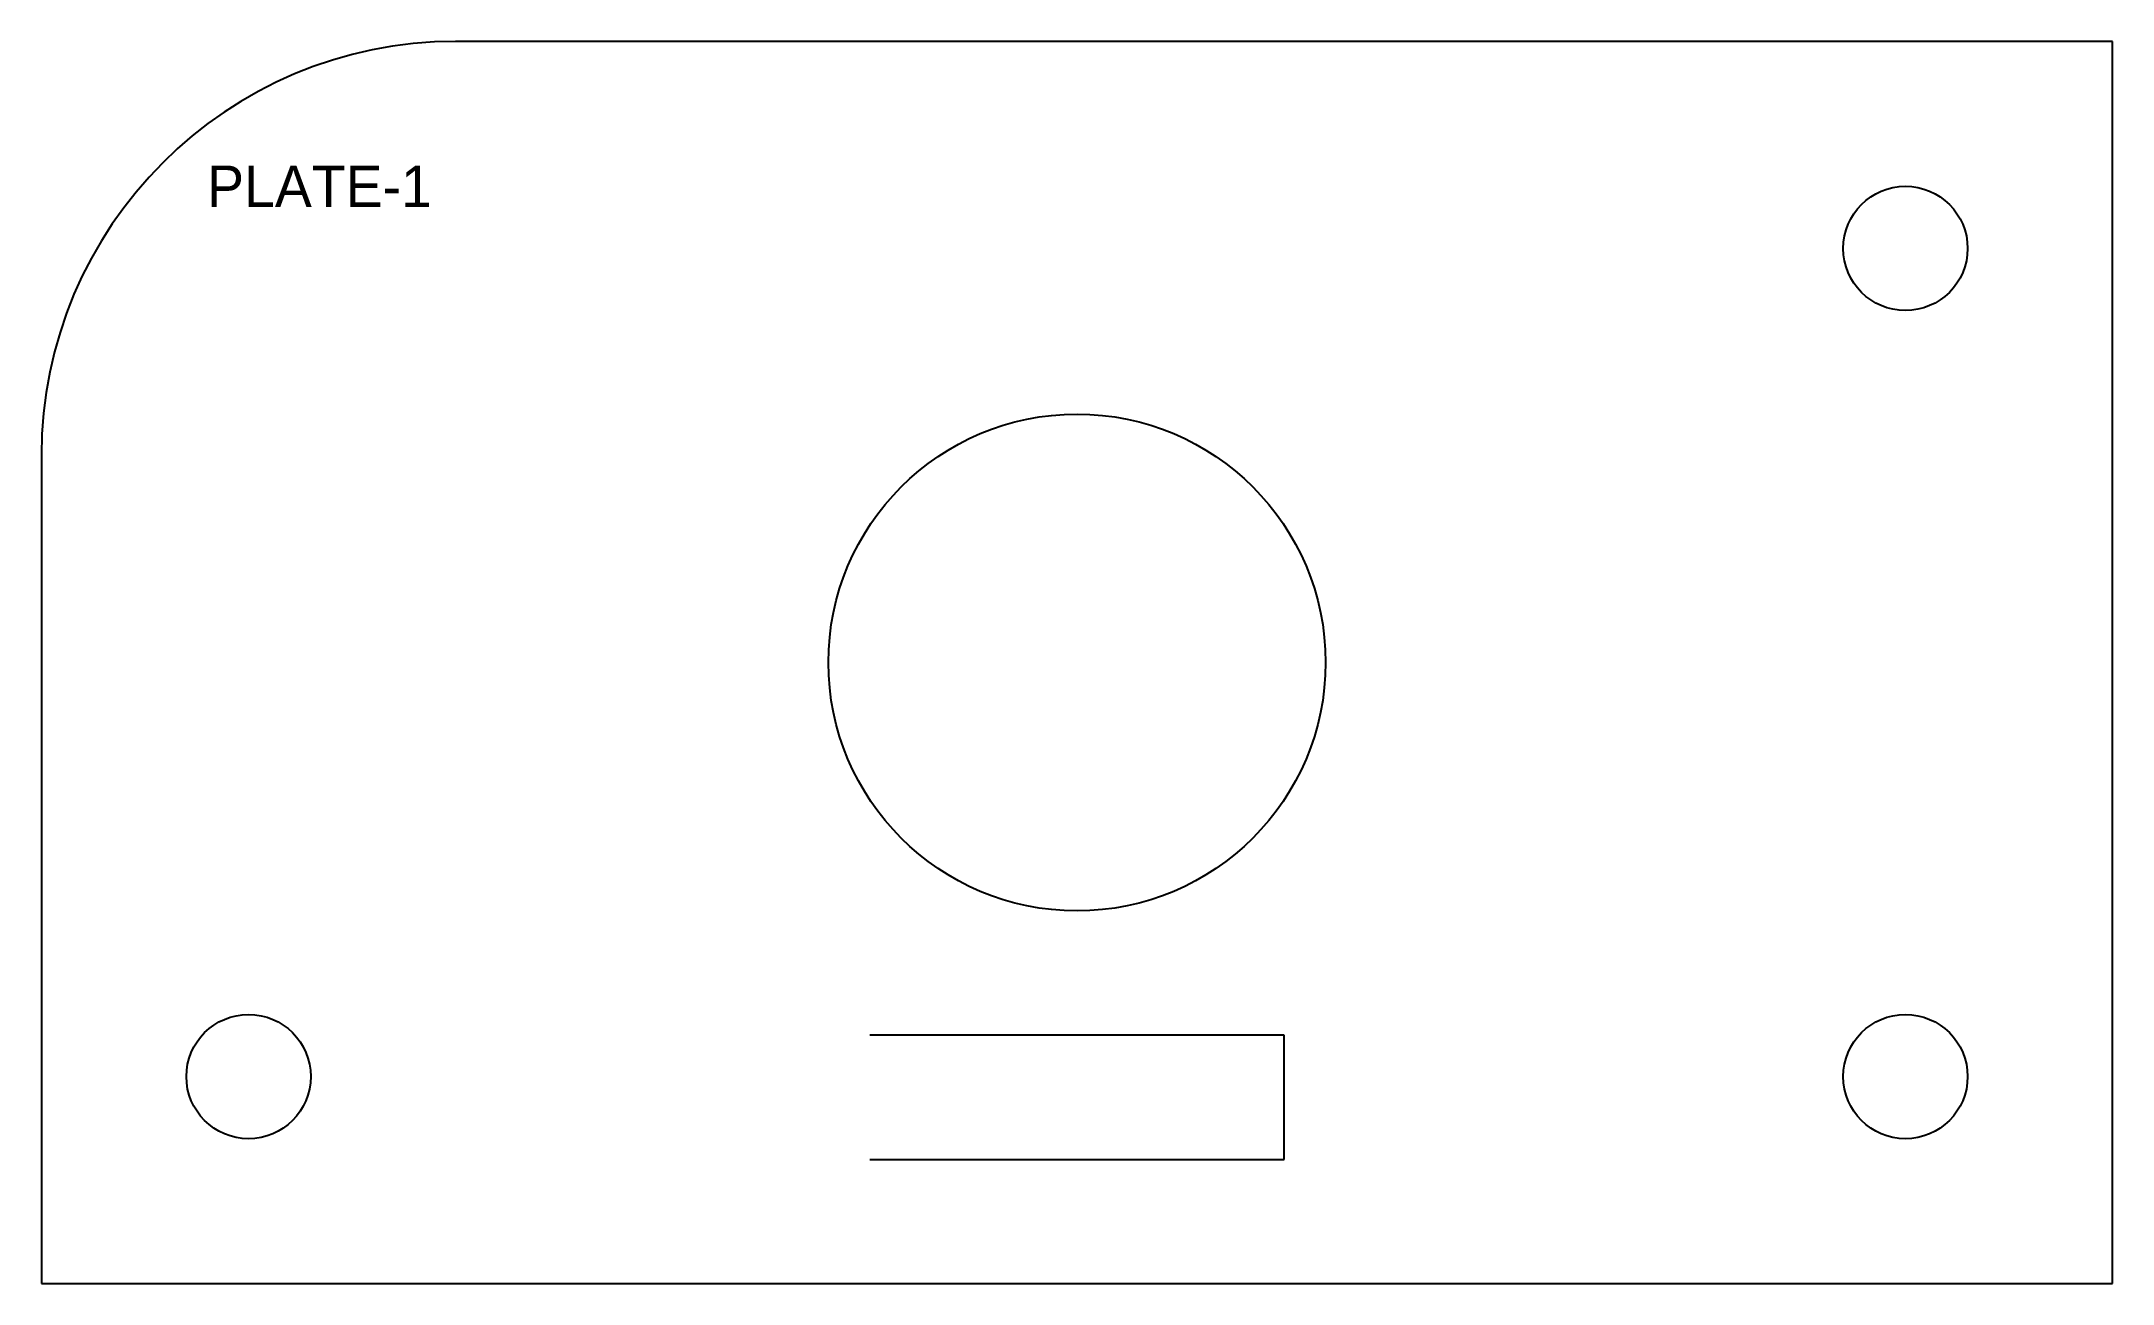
# Model space of a CAD drawing. Header units: metres. Extents: x 0 to 100, y 0 to 60.
import ezdxf

# ---------------------------------------------------------------- set-up
doc = ezdxf.new("R2010")
doc.units = ezdxf.units.M

msp = doc.modelspace()

# ---------------------------------------------------------------- linework, layer by layer
for p, q in [((100, 60), (20, 60)), ((100, 0), (100, 60)), ((0, 40), (0, 0)), ((0, 0), (100, 0))]:
    msp.add_line(p, q)
for centre, radius in [((90, 50), 3), ((50, 30), 12), ((10, 10), 3), ((90, 10), 3)]:
    msp.add_circle(centre, radius)
msp.add_arc((20, 40), 20, 90, 180)
at = {"layer": '1'}
for p, q in [((60, 12), (40, 12)), ((60, 6), (60, 12)), ((40, 6), (60, 6))]:
    msp.add_line(p, q, dxfattribs=at)

# ---------------------------------------------------------------- texts
msp.add_text('PLATE-1', height=2, dxfattribs=at).set_placement((8, 52))

doc.saveas('drawing.dxf')
